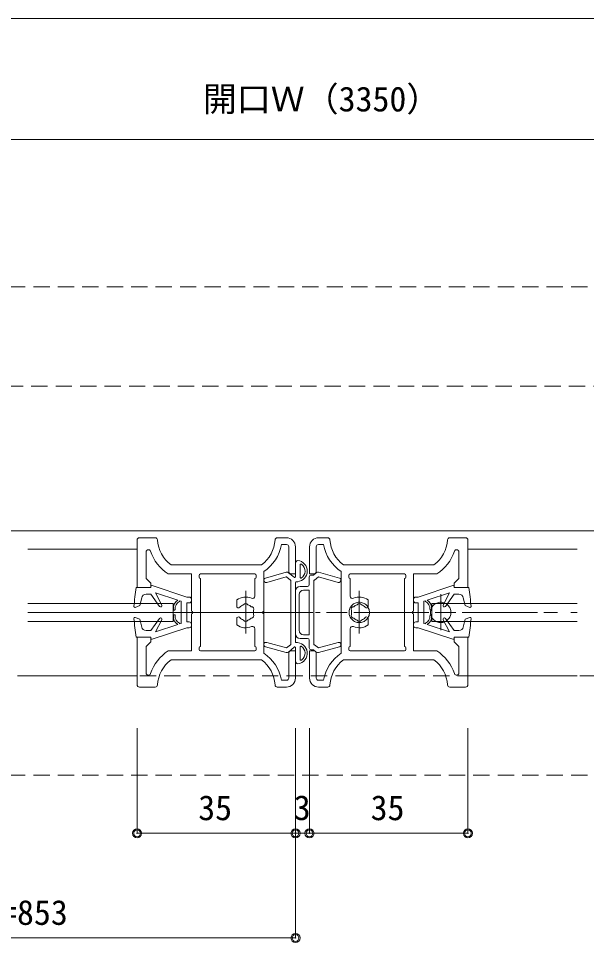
# Model space of a CAD drawing. Units: millimetres on the paper, enlarged 5 times, with parts at other scales. Extents: x -992 to 1008, y -685 to 700.
# Drawn here: x -505.4 to -296.3, y -391.7 to -51.2 of the extents above; entities that cross this region are included whole.
import ezdxf
from ezdxf.enums import TextEntityAlignment as Align

# ---------------------------------------------------------------- set-up
doc = ezdxf.new("R2010")
doc.units = ezdxf.units.MM
doc.header["$LTSCALE"] = 5
doc.header["$PDMODE"] = 32
doc.header["$PDSIZE"] = 2.5
for name, pattern in [('CHAIN1', [8, 5, -1, 1, -1]), ('DASHED1', [1.8, 1.2, -0.6]), ('DOUBLE_CHAIN1', [8.8, 5, -1, 0.6, -0.6, 0.6, -1])]:
    doc.linetypes.add(name, pattern=pattern)
for name, color, linetype, lineweight in [('1-0_H-SYM', 7, 'Continuous', 20), ('1-1_0', 7, 'Continuous', 20), ('2-0_18', 7, 'Continuous', 18)]:
    doc.layers.add(name, color=color, linetype=linetype, lineweight=lineweight)
doc.styles.add('ＭＳ ゴシック', font='')
doc.styles.get('ＭＳ ゴシック').set_extended_font_data('MS Gothic')

msp = doc.modelspace()

# ---------------------------------------------------------------- linework, layer by layer
at = {"layer": '1-0_H-SYM'}
msp.add_line((197.5, -51.25), (-967.5, -51.25), dxfattribs=at)
msp.add_line((197.5, -51.25), (-967.5, -51.25), dxfattribs=at)
at = {"layer": '1-1_0'}
msp.add_line((197.5, -51.25), (-967.5, -51.25), dxfattribs=at)
msp.add_line((197.5, -51.25), (-967.5, -51.25), dxfattribs=at)
at = {"layer": '2-0_18', "color": 4}
for p, q in [((-751.94, -95.789), (-49.747, -95.789)), ((-461.752, -351.481), (-461.752, -312.796)), ((-403.419, -390.067), (-403.419, -312.796)), ((-398.268, -351.481), (-398.268, -312.796)), ((-339.935, -351.481), (-339.935, -312.796)), ((-461.752, -351.481), (-403.419, -351.481)), ((-403.419, -351.481), (-398.268, -351.481)), ((-398.268, -351.481), (-339.935, -351.481)), ((-604.271, -390.067), (-403.419, -390.067))]:
    msp.add_line(p, q, dxfattribs=at)
at = {"layer": '2-0_18', "linetype": 'DASHED1', "lineweight": 20}
for p, q in [((-751.94, -150.099), (-49.747, -150.099)), ((-752.731, -186.766), (-49.747, -186.766)), ((-49.747, -293.432), (-751.94, -293.432)), ((-751.94, -330.099), (-49.747, -330.099))]:
    msp.add_line(p, q, dxfattribs=at)
at = {"layer": '2-0_18', "lineweight": 20}
for p, q in [((-752.335, -240.099), (-49.747, -240.099)), ((-460.928, -297.599), (-455.05, -297.599)), ((-410.121, -297.599), (-406.752, -297.599))]:
    msp.add_line(p, q, dxfattribs=at)
at = {"layer": '2-0_18'}
for p, q in [((-461.752, -260.932), (-461.752, -243.432)), ((-460.919, -242.599), (-455.059, -242.599)), ((-410.112, -242.599), (-406.752, -242.599)), ((-406.752, -245.099), (-408.629, -245.099)), ((-394.935, -242.599), (-391.576, -242.599)), ((-393.059, -245.099), (-394.935, -245.099)), ((-346.628, -242.599), (-340.768, -242.599)), ((-339.935, -243.432), (-339.935, -260.932)), ((-501.996, -246.766), (-461.752, -246.766)), ((-458.419, -257.599), (-458.419, -247.803)), ((-405.919, -255.099), (-405.919, -245.932)), ((-403.419, -245.932), (-403.419, -255.932)), ((-398.268, -255.932), (-398.268, -245.932)), ((-395.768, -245.932), (-395.768, -255.099)), ((-343.268, -247.803), (-343.268, -257.599)), ((-299.691, -246.766), (-339.935, -246.766)), ((-403.422, -251.953), (-403.422, -256.881)), ((-415.919, -252.599), (-449.252, -252.599)), ((-415.085, -255.071), (-415.085, -269.599)), ((-406.854, -255.302), (-414.476, -257.429)), ((-401.756, -257.151), (-401.756, -252.621)), ((-401.252, -252.334), (-401.133, -252.405)), ((-387.277, -257.429), (-394.899, -255.302)), ((-386.602, -269.599), (-386.602, -255.071)), ((-352.435, -252.599), (-385.768, -252.599)), ((-458.419, -257.599), (-456.752, -259.266)), ((-438.919, -256.432), (-438.919, -257.099)), ((-438.419, -255.932), (-418.419, -255.932)), ((-438.419, -282.599), (-438.419, -257.599)), ((-418.419, -257.599), (-418.419, -264.099)), ((-417.919, -256.432), (-417.919, -257.099)), ((-406.911, -257.048), (-414.028, -259.034)), ((-405.206, -258.276), (-406.608, -257.113)), ((-403.968, -257.137), (-405.947, -255.496)), ((-403.419, -255.932), (-405.086, -255.932)), ((-405.086, -258.533), (-405.086, -282.016)), ((-398.334, -257.082), (-398.334, -257.349)), ((-398.334, -259.849), (-398.334, -257.349)), ((-396.602, -255.932), (-398.268, -255.932)), ((-396.834, -256.349), (-397.672, -256.349)), ((-395.806, -255.496), (-396.834, -256.349)), ((-396.667, -258.182), (-396.434, -258.182)), ((-396.667, -258.182), (-396.667, -282.016)), ((-396.434, -258.182), (-395.01, -257.001)), ((-395.01, -257.001), (-387.725, -259.034)), ((-383.768, -257.099), (-383.768, -256.432)), ((-383.268, -255.932), (-363.268, -255.932)), ((-383.268, -264.099), (-383.268, -257.599)), ((-363.268, -257.599), (-363.268, -282.599)), ((-362.768, -257.099), (-362.768, -256.432)), ((-359.935, -255.932), (-351.396, -255.932)), ((-359.935, -269.599), (-359.935, -255.932)), ((-456.752, -260.932), (-462.085, -260.932)), ((-456.752, -259.266), (-456.752, -260.932)), ((-403.419, -259.112), (-403.419, -281.237)), ((-403.085, -258.779), (-402.619, -258.779)), ((-399.001, -260.516), (-401.752, -260.516)), ((-400.419, -261.849), (-398.334, -261.849)), ((-398.334, -261.849), (-398.334, -278.349)), ((-458.438, -263.432), (-456.752, -263.432)), ((-456.752, -263.432), (-453.489, -267.894)), ((-443.419, -264.432), (-442.586, -264.432)), ((-425.086, -265.516), (-425.086, -267.813)), ((-402.085, -276.682), (-402.085, -263.516)), ((-376.601, -267.813), (-376.601, -265.516)), ((-359.102, -264.432), (-358.268, -264.432)), ((-348.198, -267.894), (-344.935, -263.432)), ((-344.935, -263.432), (-343.249, -263.432)), ((-501.996, -266.766), (-448.419, -266.766)), ((-448.419, -266.766), (-448.419, -273.432)), ((-445.585, -266), (-445.585, -274.198)), ((-442.586, -266.599), (-443.419, -266.599)), ((-443.419, -266.614), (-443.419, -273.599)), ((-358.268, -266.599), (-359.102, -266.599)), ((-358.268, -273.599), (-358.268, -266.614)), ((-356.102, -274.198), (-356.102, -266)), ((-299.691, -266.766), (-353.268, -266.766)), ((-353.268, -273.432), (-353.268, -266.766)), ((-460.752, -272.599), (-462.468, -271.954)), ((-453.489, -272.304), (-456.752, -276.765)), ((-441.752, -270.599), (-441.752, -284.265)), ((-425.086, -274.681), (-425.086, -272.385)), ((-415.085, -270.599), (-415.085, -285.127)), ((-386.602, -285.127), (-386.602, -270.599)), ((-376.601, -272.385), (-376.601, -274.681)), ((-359.935, -284.265), (-359.935, -270.599)), ((-344.935, -276.765), (-348.198, -272.304)), ((-339.219, -271.954), (-340.935, -272.599)), ((-448.419, -273.432), (-501.996, -273.432)), ((-460.059, -275.488), (-460.752, -272.599)), ((-443.419, -275.766), (-456.585, -280.099)), ((-454.919, -277.269), (-452.64, -272.827)), ((-446.701, -274.565), (-454.919, -277.269)), ((-445.585, -274.198), (-446.085, -274.362)), ((-446.085, -274.362), (-446.085, -274.231)), ((-443.419, -273.599), (-442.586, -273.599)), ((-442.586, -275.766), (-443.419, -275.766)), ((-359.102, -273.599), (-358.268, -273.599)), ((-358.268, -275.766), (-359.102, -275.766)), ((-345.102, -280.099), (-358.268, -275.766)), ((-355.602, -274.362), (-356.102, -274.198)), ((-355.602, -274.231), (-355.602, -274.362)), ((-346.768, -277.269), (-354.986, -274.565)), ((-353.268, -273.432), (-299.691, -273.432)), ((-349.047, -272.827), (-346.768, -277.269)), ((-340.935, -272.599), (-341.628, -275.488)), ((-456.752, -276.765), (-458.438, -276.765)), ((-418.419, -276.099), (-418.419, -282.599)), ((-400.419, -278.349), (-398.334, -278.349)), ((-383.268, -282.599), (-383.268, -276.099)), ((-343.249, -276.765), (-344.935, -276.765)), ((-461.752, -296.766), (-461.752, -279.266)), ((-458.419, -292.395), (-458.419, -282.599)), ((-456.585, -280.099), (-456.752, -279.266)), ((-399.001, -279.682), (-401.761, -279.682)), ((-398.334, -280.349), (-398.334, -281.516)), ((-398.334, -281.516), (-398.334, -283.177)), ((-344.935, -279.266), (-345.102, -280.099)), ((-344.935, -279.266), (-339.602, -279.266)), ((-344.935, -280.932), (-344.935, -279.266)), ((-343.268, -282.599), (-344.935, -280.932)), ((-343.268, -282.599), (-343.268, -292.395)), ((-339.935, -279.266), (-339.935, -296.765)), ((-441.752, -284.265), (-450.291, -284.265)), ((-438.919, -283.099), (-438.919, -283.766)), ((-418.419, -284.265), (-438.419, -284.265)), ((-417.919, -283.099), (-417.919, -283.766)), ((-414.476, -282.769), (-406.854, -284.895)), ((-403.968, -282.878), (-405.947, -284.702)), ((-405.919, -294.266), (-405.919, -285.099)), ((-405.086, -284.265), (-403.419, -284.265)), ((-403.422, -288.062), (-403.422, -283.135)), ((-403.419, -284.265), (-403.419, -294.266)), ((-401.756, -282.864), (-401.756, -287.394)), ((-398.268, -284.265), (-396.602, -284.265)), ((-398.268, -294.266), (-398.268, -284.265)), ((-397.671, -283.849), (-396.834, -283.849)), ((-396.834, -283.849), (-395.806, -284.702)), ((-395.768, -285.099), (-395.768, -294.266)), ((-394.899, -284.895), (-387.277, -282.769)), ((-383.768, -283.765), (-383.768, -283.099)), ((-363.268, -284.265), (-383.268, -284.265)), ((-362.768, -283.765), (-362.768, -283.099)), ((-351.396, -284.265), (-359.935, -284.265)), ((-449.252, -287.599), (-415.919, -287.599)), ((-401.252, -287.681), (-401.133, -287.61)), ((-385.768, -287.599), (-352.435, -287.599)), ((-461.752, -293.432), (-501.996, -293.432)), ((-408.629, -295.099), (-406.752, -295.099)), ((-394.935, -295.099), (-393.059, -295.099)), ((-339.935, -293.432), (-299.691, -293.432)), ((-455.059, -297.599), (-460.919, -297.599)), ((-406.752, -297.599), (-410.112, -297.599)), ((-391.576, -297.599), (-394.935, -297.599)), ((-340.768, -297.599), (-346.628, -297.599))]:
    msp.add_line(p, q, dxfattribs=at)
at = {"layer": '2-0_18', "linetype": 'DOUBLE_CHAIN1'}
for p, q in [((-415.085, -256.766), (-415.085, -283.432)), ((-386.602, -283.432), (-386.602, -256.766)), ((-421.752, -276.765), (-421.752, -263.432)), ((-445.085, -270.099), (-458.419, -270.099)), ((-415.085, -270.099), (-428.419, -270.099))]:
    msp.add_line(p, q, dxfattribs=at)
at = {"layer": '2-0_18', "linetype": 'CHAIN1'}
for p, q in [((-421.752, -262.123), (-421.752, -277.821)), ((-379.935, -262.123), (-379.935, -277.821)), ((-349.935, -263.328), (-349.935, -276.661)), ((-501.996, -270.099), (-299.691, -270.099)), ((-487.328, -270.099), (-405.661, -270.099)), ((-467.743, -270.099), (-413.58, -270.099)), ((-314.359, -270.099), (-396.026, -270.099))]:
    msp.add_line(p, q, dxfattribs=at)
at = {"layer": '2-0_18'}
for points in [[(-450.291, -255.932), (-441.752, -255.932), (-441.752, -269.599)], [(-339.602, -260.932), (-344.935, -260.932), (-344.935, -259.266), (-343.268, -257.599)], [(-456.752, -260.932), (-456.585, -260.099), (-443.419, -264.432)], [(-358.268, -264.432), (-345.102, -260.099), (-344.935, -260.932)], [(-462.468, -268.244), (-460.752, -267.599), (-460.059, -264.71)], [(-452.64, -267.371), (-454.919, -262.928), (-446.701, -265.633)], [(-354.986, -265.633), (-346.768, -262.928), (-349.047, -267.371)], [(-341.628, -264.71), (-340.935, -267.599), (-339.219, -268.244)], [(-446.085, -265.966), (-446.085, -265.835), (-445.585, -266)], [(-356.102, -266), (-355.602, -265.836), (-355.602, -265.966)], [(-462.085, -279.266), (-456.752, -279.266), (-456.752, -280.932), (-458.419, -282.599)], [(-405.086, -282.016), (-405.319, -282.016), (-406.743, -283.196), (-414.028, -281.163)], [(-387.725, -281.164), (-395.01, -283.196), (-396.434, -282.016), (-396.667, -282.016)]]:
    msp.add_lwpolyline(points, dxfattribs=at)
at = {"layer": '2-0_18', "linetype": 'DOUBLE_CHAIN1'}
for centre in [(-379.935, -270.099), (-349.935, -270.099)]:
    msp.add_circle(centre, 3.75, dxfattribs=at)
at = {"layer": '2-0_18', "color": 4}
for centre in [(-461.752, -351.481), (-403.419, -351.481), (-398.268, -351.481), (-339.935, -351.481), (-403.419, -390.067)]:
    msp.add_circle(centre, 1.667, dxfattribs=at)
at = {"layer": '2-0_18'}
for centre, radius, start, end in [((-460.919, -243.432), 0.833, 90, 180), ((-455.059, -243.432), 0.833, 3.58331, 90), ((-441.752, -242.599), 12.5, 183.58331, 233.13009), ((-423.419, -242.599), 12.5, 306.86988, 356.41667), ((-423.419, -242.599), 15, 303.74897, 350.40592), ((-410.112, -243.432), 0.833, 90, 176.41667), ((-406.752, -245.932), 3.333, 0, 90), ((-406.752, -245.932), 0.833, 0, 90), ((-394.935, -245.932), 3.333, 90, 180), ((-394.935, -245.932), 0.833, 90, 180), ((-378.268, -242.599), 15, 189.59405, 236.251), ((-391.576, -243.432), 0.833, 3.58331, 90), ((-378.268, -242.599), 12.5, 183.58331, 233.13009), ((-359.935, -242.599), 12.5, 306.86988, 356.41667), ((-346.628, -243.432), 0.833, 90, 176.41667), ((-340.768, -243.432), 0.833, 0, 90), ((-457.585, -247.803), 0.833, 18.19487, 180), ((-441.752, -242.599), 15.833, 198.19487, 237.36309), ((-359.935, -242.599), 15.833, 302.63688, 341.80511), ((-344.102, -247.803), 0.833, 0, 161.80511), ((-402.422, -251.953), 1, 97.13527, 180), ((-403.019, -254.866), 3.933, 275.83839, 83.1038), ((-406.585, -256.266), 1, 50.32074, 105.58924), ((-405.086, -255.099), 0.833, 180, 270), ((-401.422, -252.621), 0.333, 59.24048, 180), ((-403.019, -254.866), 3.1, 302.62287, 52.54303), ((-396.602, -255.099), 0.833, 270, 0), ((-395.168, -256.266), 1, 74.41074, 129.67924), ((-438.419, -256.432), 0.5, 90, 180), ((-438.419, -257.099), 0.5, 180, 270), ((-418.419, -256.432), 0.5, 0, 90), ((-418.419, -257.099), 0.5, 270, 0), ((-414.252, -258.232), 0.833, 105.58924, 285.58924), ((-406.821, -257.369), 0.333, 50.32603, 105.58709), ((-405.419, -258.533), 0.333, 0, 50.32603), ((-403.756, -256.881), 0.333, 230.31512, 0), ((-401.422, -257.151), 0.333, 180, 283.10089), ((-397.672, -257.018), 0.667, 83.74692, 185.47778), ((-387.501, -258.232), 0.833, 254.41073, 74.41074), ((-383.268, -256.432), 0.5, 90, 180), ((-383.268, -257.099), 0.5, 180, 270), ((-363.268, -256.432), 0.5, 0, 90), ((-363.268, -257.099), 0.5, 270, 0), ((-379.829, -274.286), 83.333, 170.77896, 175.60971), ((-401.752, -262.182), 1.667, 90, 180), ((-403.085, -259.112), 0.333, 90, 180), ((-400.419, -263.516), 1.667, 90, 180), ((-399.001, -259.849), 0.667, 270, 0), ((-421.858, -274.286), 83.333, 4.39027, 9.22102), ((-458.438, -265.099), 1.667, 90, 166.50425), ((-442.586, -265.266), 0.833, 0, 90), ((-421.752, -270.099), 5.667, 67.38013, 126.03187), ((-419.252, -264.099), 0.833, 247.38012, 0), ((-382.435, -264.099), 0.833, 180, 292.61985), ((-379.935, -270.099), 5.667, 53.96811, 112.61985), ((-359.102, -265.266), 0.833, 90, 180), ((-343.249, -265.099), 1.667, 13.49573, 90), ((-462.585, -267.932), 0.333, 175.60971, 290.60968), ((-453.085, -267.599), 0.5, 216.17922, 27.15097), ((-445.085, -268.548), 3.333, 118.99504, 187.34954), ((-448.061, -268.932), 0.333, 187.34954, 7.34955), ((-445.085, -268.548), 2.667, 114.31573, 187.34954), ((-446.252, -265.966), 0.167, 294.31573, 0), ((-442.586, -265.766), 0.833, 270, 0), ((-424.459, -267.813), 0.626, 180, 319.81588), ((-421.752, -270.099), 2.917, 105.35887, 139.81588), ((-421.752, -267.599), 0.833, 22.02431, 157.97567), ((-421.752, -270.099), 2.917, 45.35887, 74.64111), ((-419.587, -268.849), 0.833, 322.0243, 97.97568), ((-382.1, -268.849), 0.833, 82.02431, 217.97567), ((-379.935, -270.099), 2.917, 105.35887, 134.64111), ((-379.935, -267.599), 0.833, 22.02431, 157.97567), ((-379.935, -270.099), 2.917, 40.1841, 74.64111), ((-377.228, -267.813), 0.626, 220.18409, 0), ((-359.102, -265.766), 0.833, 180, 270), ((-355.435, -265.966), 0.167, 180, 245.68424), ((-356.602, -268.548), 2.667, 352.65043, 65.68425), ((-356.602, -268.548), 3.333, 352.65043, 61.00494), ((-353.626, -268.932), 0.333, 172.65043, 352.65043), ((-348.602, -267.599), 0.5, 152.84901, 323.82075), ((-339.101, -267.932), 0.333, 249.3903, 4.39027), ((-462.585, -272.266), 0.333, 69.3903, 184.39027), ((-379.829, -265.912), 83.333, 184.39027, 189.22102), ((-453.085, -272.599), 0.5, 332.84901, 143.82075), ((-445.085, -271.649), 3.333, 172.65043, 241.00494), ((-448.061, -271.266), 0.333, 352.65043, 172.65043), ((-445.085, -271.649), 2.667, 172.65043, 245.68424), ((-441.752, -270.099), 0.5, 270, 90), ((-424.459, -272.385), 0.626, 40.1841, 180), ((-421.752, -270.099), 2.917, 220.18409, 254.64111), ((-421.752, -270.099), 2.917, 285.35887, 314.64111), ((-419.587, -271.349), 0.833, 262.0243, 37.97568), ((-421.752, -270.099), 2.917, 345.35887, 14.64111), ((-415.085, -270.099), 0.5, 90, 270), ((-382.1, -271.349), 0.833, 142.0243, 277.97567), ((-379.935, -270.099), 2.917, 165.35887, 194.64111), ((-379.935, -270.099), 2.917, 225.35887, 254.64111), ((-379.935, -270.099), 2.917, 285.35887, 319.81588), ((-377.228, -272.385), 0.626, 0, 139.81588), ((-359.935, -270.099), 0.5, 90, 270), ((-356.602, -271.649), 2.667, 294.31573, 7.34955), ((-356.602, -271.649), 3.333, 298.99504, 7.34955), ((-353.626, -271.266), 0.333, 7.34955, 187.34954), ((-348.602, -272.599), 0.5, 36.17923, 207.15097), ((-421.858, -265.912), 83.333, 350.77896, 355.60971), ((-339.101, -272.266), 0.333, 355.60971, 110.60968), ((-458.438, -275.099), 1.667, 193.49572, 270), ((-446.252, -274.231), 0.167, 0, 65.68425), ((-442.586, -274.432), 0.833, 0, 90), ((-442.586, -274.932), 0.833, 270, 0), ((-421.752, -270.099), 5.667, 233.9681, 292.61985), ((-421.752, -272.599), 0.833, 202.0243, 337.97567), ((-419.252, -276.099), 0.833, 0, 112.61985), ((-382.435, -276.099), 0.833, 67.38013, 180), ((-379.935, -270.099), 5.667, 247.38012, 306.03187), ((-379.935, -272.599), 0.833, 202.0243, 337.97567), ((-359.102, -274.432), 0.833, 90, 180), ((-359.102, -274.932), 0.833, 180, 270), ((-355.435, -274.231), 0.167, 114.31573, 180), ((-343.249, -275.099), 1.667, 270, 346.50425), ((-401.752, -278.015), 1.667, 180, 270), ((-400.419, -276.682), 1.667, 180, 270), ((-438.419, -283.099), 0.5, 90, 180), ((-418.419, -283.099), 0.5, 0, 90), ((-414.252, -281.966), 0.833, 74.41074, 254.41073), ((-403.019, -285.15), 3.933, 276.89619, 95.8372), ((-401.422, -282.864), 0.333, 76.89911, 180), ((-403.019, -285.15), 3.1, 307.45697, 57.37712), ((-399.001, -280.349), 0.667, 0, 90), ((-387.501, -281.966), 0.833, 285.58924, 105.58924), ((-383.268, -283.099), 0.5, 90, 180), ((-363.268, -283.099), 0.5, 0, 90), ((-441.752, -297.599), 15.833, 122.63688, 161.80511), ((-438.419, -283.766), 0.5, 180, 270), ((-418.419, -283.766), 0.5, 270, 0), ((-423.419, -297.599), 15, 9.59406, 56.25101), ((-406.585, -283.932), 1, 254.41073, 309.67924), ((-405.086, -285.099), 0.833, 90, 180), ((-403.756, -283.135), 0.333, 0, 129.68487), ((-397.671, -283.183), 0.667, 179.46746, 274.039), ((-396.602, -285.099), 0.833, 0, 90), ((-395.168, -283.932), 1, 230.32073, 285.58924), ((-378.268, -297.599), 15, 123.74897, 170.40592), ((-383.268, -283.765), 0.5, 180, 270), ((-363.268, -283.765), 0.5, 270, 0), ((-359.935, -297.599), 15.833, 18.19487, 57.3631), ((-441.752, -297.599), 12.5, 126.86988, 176.41667), ((-423.419, -297.599), 12.5, 3.58331, 53.1301), ((-402.422, -288.062), 1, 180, 262.86473), ((-401.422, -287.394), 0.333, 180, 300.75952), ((-378.268, -297.599), 12.5, 126.86988, 176.41667), ((-359.935, -297.599), 12.5, 3.58331, 53.1301), ((-457.585, -292.395), 0.833, 180, 341.80511), ((-344.102, -292.395), 0.833, 198.19487, 0), ((-406.752, -294.266), 0.833, 270, 0), ((-406.752, -294.266), 3.333, 270, 0), ((-394.935, -294.266), 3.333, 180, 270), ((-394.935, -294.266), 0.833, 180, 270), ((-460.919, -296.766), 0.833, 180, 270), ((-455.059, -296.766), 0.833, 270, 356.41667), ((-410.112, -296.766), 0.833, 183.58331, 270), ((-391.576, -296.765), 0.833, 270, 356.41667), ((-346.628, -296.765), 0.833, 183.58331, 270), ((-340.768, -296.765), 0.833, 270, 0)]:
    msp.add_arc(centre, radius, start, end, dxfattribs=at)
at = {"layer": '2-0_18', "color": 5}
for p in [(-461.752, -351.481), (-403.419, -351.481), (-398.268, -351.481), (-339.935, -351.481), (-403.419, -390.067)]:
    msp.add_point(p, dxfattribs=at)

# ---------------------------------------------------------------- texts
at = {"layer": '2-0_18', "style": 'ＭＳ ゴシック'}
for s, p in [('開口Ｗ（3350）', (-437.535, -88.251)), ('35', (-439.252, -349.397)), ('3', (-404.074, -349.371)), ('35', (-375.768, -349.397)), ('DW=853', (-524.678, -387.984))]:
    msp.add_text(s, height=9.164, dxfattribs=at).set_placement(p, align=Align.BOTTOM_LEFT)

doc.saveas('drawing.dxf')
